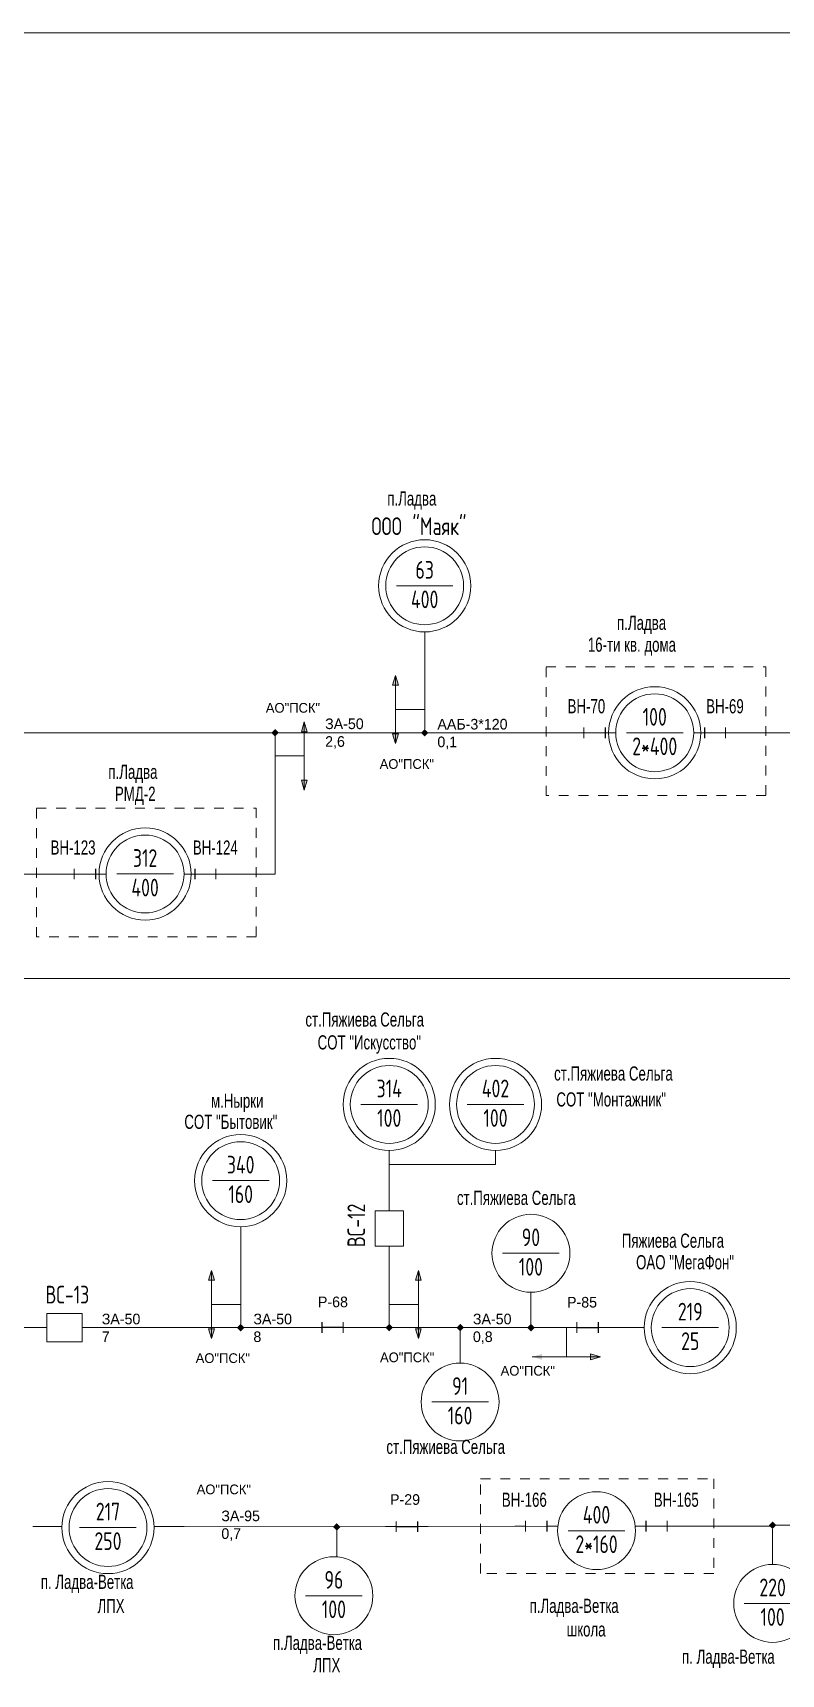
# Model space of a CAD drawing. Header units: millimetres. Extents: x 11 to 409, y 3 to 285.
# Drawn here: x 142.2 to 218, y 119.2 to 285.5 of the extents above; entities that cross this region are included whole.
import ezdxf
from ezdxf.enums import TextEntityAlignment as Align

# ---------------------------------------------------------------- set-up
doc = ezdxf.new("R2010")
doc.units = ezdxf.units.MM
doc.linetypes.add('JIS_02_1.0', pattern=[2, 1, -1])
for name, color, linetype, lineweight in [('10_КВ', 250, 'Continuous', 18), ('АТРИБУТЫ', 7, 'Continuous', 13), ('РАЗЪЕД_РУБИЛЬН', 150, 'Continuous', 13), ('ТЕКСТ', 7, 'Continuous', 13)]:
    doc.layers.add(name, color=color, linetype=linetype, lineweight=lineweight)
doc.layers.add('СХ_ОПЕРАТИВНАЯ', color=10, linetype='Continuous')
doc.layers.add('ШУНТ_РАЗЪЕД', color=161, linetype='Continuous')
doc.styles.add('ATTRIB', font='txt.shx', dxfattribs={"width": 0.7, "height": 5})
doc.styles.add('ТЕКСТ_МОДЕЛИ', font='txt.shx', dxfattribs={"width": 0.7, "height": 5})

# ---------------------------------------------------------------- blocks, each defined once
blk = doc.blocks.new('ВЫКЛ_НАГРУЗКИ')
at = {"color": 0, "linetype": 'ByBlock'}
for p, q in [((0, 0), (0, -3)), ((0, -9), (0, -12))]:
    blk.add_line(p, q, dxfattribs=at)
at = {"layer": 'РАЗЪЕД_РУБИЛЬН', "color": 0, "linetype": 'ByBlock'}
blk.add_line((-1.5, -3), (1.5, -3), dxfattribs=at)
at = {"layer": 'СХ_ОПЕРАТИВНАЯ', "color": 0, "linetype": 'ByBlock'}
blk.add_line((-1.5, -9), (1.5, -9), dxfattribs=at)
at = {"layer": 'РАЗЪЕД_РУБИЛЬН', "color": 7, "style": 'ATTRIB', "width": 0.7}
blk.add_attdef('ДИСП_НОМ', text='', height=5, dxfattribs=at).set_placement((-4.75, -6), align=Align.MIDDLE_RIGHT)
at = {"layer": 'РАЗЪЕД_РУБИЛЬН', "color": 7, "style": 'ATTRIB', "width": 0.7, "flags": 1}
blk.add_attdef('КОД', text='', height=5, dxfattribs=at).set_placement((-4.75, -12), align=Align.MIDDLE_RIGHT)
blk = doc.blocks.new('ТРАНСФ_ПОДСТ')
at = {"color": 7}
blk.add_line((-8, -11), (8, -11), dxfattribs=at)
at = {"color": 0}
blk.add_circle((0, -11), 11, dxfattribs=at)
at = {"layer": 'АТРИБУТЫ', "style": 'ATTRIB', "width": 0.7, "flags": 4}
for tag, p in [('OBOZN', (0, -9)), ('MOCHNOCT', (0, -17.33))]:
    blk.add_attdef(tag, text='', height=5, dxfattribs=at).set_placement(p, align=Align.CENTER)
at = {"layer": 'АТРИБУТЫ', "style": 'ТЕКСТ_МОДЕЛИ', "width": 0.7}
blk.add_attdef('MESTO_1', text='', height=5, dxfattribs=at).set_placement((14, -11), align=Align.BOTTOM_LEFT)
blk.add_attdef('MESTO_2', text='', height=5, dxfattribs=at).set_placement((14, -12), align=Align.TOP_LEFT)
blk = doc.blocks.new('ОТВЕТВЛЕНИЕ')
at = {"color": 0, "linetype": 'ByBlock'}
blk.add_solid([(0, 1.06), (1.06, 0), (-1.06, 0), (0, -1.06)], dxfattribs=at)
blk = doc.blocks.new('ВЫКЛЮЧАТЕЛЬ')
at = {"color": 0, "linetype": 'ByBlock'}
for p, q in [((0, 0), (0, -3)), ((0, -13), (0, -16))]:
    blk.add_line(p, q, dxfattribs=at)
blk.add_lwpolyline([(-4, -3), (4, -3), (4, -13), (-4, -13)], close=True, dxfattribs=at)
at = {"layer": 'АТРИБУТЫ', "style": 'ATTRIB', "width": 0.7}
blk.add_attdef('ДИСП_НОМ', text='', height=5, dxfattribs=at).set_placement((-6, -8), align=Align.MIDDLE_RIGHT)
at = {"layer": 'АТРИБУТЫ', "style": 'ATTRIB', "width": 0.7, "flags": 1}
blk.add_attdef('КОД', text='', height=5, dxfattribs=at).set_placement((-6, -14), align=Align.MIDDLE_RIGHT)
blk = doc.blocks.new('РАЗЪЕДИНИТЕЛЬ')
at = {"color": 0, "linetype": 'ByBlock'}
for p, q in [((0, 0), (0, -3)), ((0, -9), (0, -12))]:
    blk.add_line(p, q, dxfattribs=at)
at = {"layer": 'РАЗЪЕД_РУБИЛЬН', "color": 0, "linetype": 'ByBlock'}
blk.add_line((-1.5, -3), (1.5, -3), dxfattribs=at)
at = {"layer": 'СХ_ОПЕРАТИВНАЯ', "color": 0, "linetype": 'ByBlock'}
blk.add_line((-1.5, -9), (1.5, -9), dxfattribs=at)
at = {"layer": 'ШУНТ_РАЗЪЕД', "color": 0}
blk.add_line((0, -3), (0, -9), dxfattribs=at)
at = {"layer": 'РАЗЪЕД_РУБИЛЬН', "color": 7, "style": 'ATTRIB', "width": 0.7}
blk.add_attdef('ДИСП_НОМ', text='', height=5, dxfattribs=at).set_placement((-4.75, -6), align=Align.MIDDLE_RIGHT)
at = {"layer": 'РАЗЪЕД_РУБИЛЬН', "color": 7, "style": 'ATTRIB', "width": 0.7, "flags": 1}
blk.add_attdef('КОД', text='', height=5, dxfattribs=at).set_placement((-4.75, -12), align=Align.MIDDLE_RIGHT)

msp = doc.modelspace()

# ---------------------------------------------------------------- hatches: boundary and pattern name
at = {"layer": '10_КВ'}
h = msp.add_hatch(color=256, dxfattribs=at)
h.paths.add_polyline_path([(178.92, 220.35), (178.92, 219.36), (179.22, 219.36)])
h.paths.add_polyline_path([(178.92, 220.35), (178.62, 219.36), (178.92, 219.36)])
h.paths.add_polyline_path([(179.22, 214.44), (178.92, 214.44), (178.92, 213.45)])
h.paths.add_polyline_path([(178.92, 214.44), (178.62, 214.44), (178.92, 213.45)])
h = msp.add_hatch(color=256, dxfattribs=at)
h.paths.add_polyline_path([(169.66, 215.65), (169.66, 214.66), (169.37, 214.66)])
h.paths.add_polyline_path([(169.66, 215.65), (169.96, 214.66), (169.66, 214.66)])
h.paths.add_polyline_path([(169.37, 209.74), (169.66, 209.74), (169.66, 208.75)])
h.paths.add_polyline_path([(169.66, 209.74), (169.96, 209.74), (169.66, 208.75)])
h = msp.add_hatch(color=256, dxfattribs=at)
h.paths.add_polyline_path([(160.27, 160.08), (160.27, 159.09), (160.56, 159.09)])
h.paths.add_polyline_path([(160.27, 160.08), (159.97, 159.09), (160.27, 159.09)])
h.paths.add_polyline_path([(160.56, 154.17), (160.27, 154.17), (160.27, 153.18)])
h.paths.add_polyline_path([(160.27, 154.17), (159.97, 154.17), (160.27, 153.18)])
h = msp.add_hatch(color=256, dxfattribs=at)
h.paths.add_polyline_path([(181.24, 160.08), (181.24, 159.09), (180.94, 159.09)])
h.paths.add_polyline_path([(181.24, 160.08), (181.53, 159.09), (181.24, 159.09)])
h.paths.add_polyline_path([(180.94, 154.17), (181.24, 154.17), (181.24, 153.18)])
h.paths.add_polyline_path([(181.24, 154.17), (181.53, 154.17), (181.24, 153.18)])
h = msp.add_hatch(color=256, dxfattribs=at)
h.paths.add_polyline_path([(199.68, 151.32), (198.69, 151.32), (198.69, 151.62)])
h.paths.add_polyline_path([(199.68, 151.32), (198.69, 151.03), (198.69, 151.32)])
h.paths.add_polyline_path([(193.77, 151.62), (193.77, 151.32), (192.78, 151.32)])
h.paths.add_polyline_path([(192.78, 151.32), (193.77, 151.32), (193.77, 151.03)])

# ---------------------------------------------------------------- linework, layer by layer
for p, q in [((181.87, 214.93), (181.87, 224.78)), ((178.92, 220.35), (178.62, 219.36)), ((178.92, 213.45), (178.92, 220.35)), ((178.92, 220.35), (179.22, 219.36)), ((178.62, 219.36), (179.22, 219.36)), ((178.92, 216.9), (181.87, 216.9)), ((140.42, 214.55), (166.71, 214.55)), ((166.71, 200.24), (166.71, 214.55)), ((167.09, 214.55), (181.86, 214.55)), ((169.66, 215.65), (169.37, 214.66)), ((169.96, 214.66), (169.37, 214.66)), ((169.66, 208.75), (169.66, 215.65)), ((169.66, 215.65), (169.96, 214.66)), ((181.86, 214.55), (196.94, 214.55)), ((198.01, 214.55), (200.17, 214.55)), ((210.22, 214.55), (212.37, 214.55)), ((213.45, 214.55), (233.14, 214.55)), ((178.92, 213.45), (178.62, 214.44)), ((178.62, 214.44), (179.22, 214.44)), ((178.92, 213.45), (179.22, 214.44)), ((169.66, 212.2), (166.71, 212.2)), ((169.66, 208.75), (169.37, 209.74)), ((169.96, 209.74), (169.37, 209.74)), ((169.66, 208.75), (169.96, 209.74)), ((130.51, 200.24), (145.28, 200.24)), ((146.35, 200.24), (148.51, 200.24)), ((158.56, 200.24), (160.71, 200.24)), ((161.79, 200.24), (166.71, 200.24)), ((88.02, 189.66), (238.88, 189.66)), ((178.28, 170.79), (178.28, 172.22)), ((189.05, 170.79), (189.05, 172.22)), ((178.28, 167.2), (178.28, 170.79)), ((178.28, 170.79), (189.05, 170.79)), ((163.22, 154.66), (163.22, 164.51)), ((178.28, 154.28), (178.28, 161.46)), ((160.27, 160.08), (159.97, 159.09)), ((160.27, 153.18), (160.27, 160.08)), ((160.27, 160.08), (160.56, 159.09)), ((181.24, 160.08), (180.94, 159.09)), ((181.24, 153.18), (181.24, 160.08)), ((181.24, 160.08), (181.53, 159.09)), ((159.97, 159.09), (160.56, 159.09)), ((181.53, 159.09), (180.94, 159.09)), ((160.27, 156.63), (163.22, 156.63)), ((181.24, 156.63), (178.28, 156.63)), ((192.64, 154.28), (192.64, 157.87)), ((131.72, 154.28), (142.49, 154.28)), ((148.23, 154.28), (163, 154.28)), ((160.27, 153.18), (159.97, 154.17)), ((159.97, 154.17), (160.56, 154.17)), ((160.27, 153.18), (160.56, 154.17)), ((163.21, 154.28), (170.39, 154.28)), ((174.69, 154.28), (178.28, 154.28)), ((178.28, 154.28), (185.46, 154.28)), ((181.24, 153.18), (180.94, 154.17)), ((181.53, 154.17), (180.94, 154.17)), ((181.24, 153.18), (181.53, 154.17)), ((185.46, 154.28), (192.64, 154.28)), ((185.46, 150.69), (185.46, 154.28)), ((192.64, 154.28), (196.23, 154.28)), ((196.23, 151.32), (196.23, 154.28)), ((200.54, 154.28), (204.12, 154.28)), ((199.68, 151.32), (198.69, 151.62)), ((198.69, 151.03), (198.69, 151.62)), ((192.78, 151.32), (199.68, 151.32)), ((199.68, 151.32), (198.69, 151.03)), ((142.16, 134.11), (145.11, 134.11)), ((157.49, 134.13), (154.44, 134.12)), ((157.48, 134.14), (172.58, 134.09)), ((172.95, 134.09), (172.95, 134.09)), ((172.95, 131.05), (172.95, 133.96)), ((206.45, 134.15), (204.3, 134.15)), ((207.53, 134.15), (217.09, 134.15)), ((217.13, 134.25), (224.79, 134.25)), ((217.14, 130.28), (217.14, 133.87))]:
    msp.add_line(p, q, dxfattribs=at)
at = {"layer": '10_КВ', "color": 7, "ltscale": 100}
msp.add_line((194.28, 134.15), (172.95, 134.09), dxfattribs=at)
at = {"layer": '10_КВ', "linetype": 'Continuous'}
msp.add_lwpolyline([(11.38, 2.61), (409.03, 2.61), (409.03, 285.47), (11.38, 285.47)], close=True, dxfattribs=at)
at = {"layer": '10_КВ', "linetype": 'JIS_02_1.0'}
for points in [[(194.18, 221.23), (216.46, 221.23), (216.46, 208.18), (194.18, 208.18)], [(142.52, 206.92), (164.8, 206.92), (164.8, 193.87), (142.52, 193.87)], [(187.54, 129.38), (187.54, 138.95), (211.17, 138.95), (211.17, 129.38)]]:
    msp.add_lwpolyline(points, close=True, dxfattribs=at)
at = {"layer": '10_КВ'}
for centre in [(181.87, 229.44), (205.19, 214.55), (153.53, 200.24), (178.28, 176.89), (189.05, 176.89), (163.22, 169.17), (208.79, 154.28), (149.77, 134.02)]:
    msp.add_circle(centre, 4.67, dxfattribs=at)

# ---------------------------------------------------------------- block references
ref = msp.add_blockref('ТРАНСФ_ПОДСТ', (181.87, 233.39), dxfattribs=dict(at, xscale=0.3589207311385845, yscale=0.3589207311385845, zscale=0.3589207311385845))
ref.add_attrib('MESTO_1', 'п.Ладва', dxfattribs={"layer": 'АТРИБУТЫ', "height": 1.436, "width": 0.7}).set_placement((178.08, 237.14), align=Align.BOTTOM_LEFT)
ref.add_attrib('MESTO_2', 'ООО "Маяк"', dxfattribs={"layer": 'АТРИБУТЫ', "height": 1.795, "style": 'ТЕКСТ_МОДЕЛИ', "width": 0.7}).set_placement((176.48, 236.38), align=Align.TOP_LEFT)
ref.add_attrib('OBOZN', '63', dxfattribs={"layer": 'АТРИБУТЫ', "height": 1.795, "style": 'ATTRIB', "width": 0.7, "flags": 4}).set_placement((181.87, 230.16), align=Align.CENTER)
ref.add_attrib('MOCHNOCT', '400', dxfattribs={"layer": 'АТРИБУТЫ', "height": 1.795, "style": 'ATTRIB', "width": 0.7, "flags": 4}).set_placement((181.87, 227.17), align=Align.CENTER)
ref = msp.add_blockref('ТРАНСФ_ПОДСТ', (205.19, 218.5), dxfattribs=dict(at, xscale=0.3589207311385845, yscale=0.3589207311385845, zscale=0.3589207311385845))
ref.add_attrib('MESTO_1', 'п.Ладва', dxfattribs={"layer": 'АТРИБУТЫ', "height": 1.436, "width": 0.7}).set_placement((201.37, 224.55), align=Align.BOTTOM_LEFT)
ref.add_attrib('MESTO_2', '16-ти кв. дома', dxfattribs={"layer": 'АТРИБУТЫ', "height": 1.4357, "width": 0.7}).set_placement((198.41, 224.2), align=Align.TOP_LEFT)
ref.add_attrib('OBOZN', '100', dxfattribs={"layer": 'АТРИБУТЫ', "height": 1.795, "style": 'ATTRIB', "width": 0.7, "flags": 4}).set_placement((205.19, 215.27), align=Align.CENTER)
ref.add_attrib('MOCHNOCT', '2*400', dxfattribs={"layer": 'АТРИБУТЫ', "height": 1.795, "style": 'ATTRIB', "width": 0.7, "flags": 4}).set_placement((205.19, 212.28), align=Align.CENTER)
ref = msp.add_blockref('ВЫКЛ_НАГРУЗКИ', (196.94, 214.55), dxfattribs=dict(at, xscale=-0.3589207311385635, yscale=0.3589207311385635, zscale=0.358920731138564, rotation=90))
ref.add_attrib('ДИСП_НОМ', 'ВН-70', dxfattribs={"layer": 'РАЗЪЕД_РУБИЛЬН', "color": 7, "height": 1.436, "width": 0.7}).set_placement((200.17, 217.24), align=Align.MIDDLE_RIGHT)
ref = msp.add_blockref('ВЫКЛ_НАГРУЗКИ', (213.45, 214.55), dxfattribs=dict(at, xscale=0.3589207311385635, yscale=0.3589207311385635, zscale=0.3589207311385635, rotation=270))
ref.add_attrib('ДИСП_НОМ', 'ВН-69', dxfattribs={"layer": 'РАЗЪЕД_РУБИЛЬН', "color": 7, "height": 1.436, "width": 0.7}).set_placement((212.31, 217.24), align=Align.MIDDLE)
at = {"layer": '10_КВ', "xscale": 0.3589207311385845, "yscale": 0.3589207311385845, "zscale": 0.3589207311385845}
for p in [(166.71, 214.55), (181.87, 214.55), (163.22, 154.28), (178.28, 154.28), (185.47, 154.28), (192.65, 154.28), (172.96, 134.09), (217.14, 134.25)]:
    msp.add_blockref('ОТВЕТВЛЕНИЕ', p, dxfattribs=at)
at = {"layer": '10_КВ'}
ref = msp.add_blockref('ТРАНСФ_ПОДСТ', (153.53, 204.19), dxfattribs=dict(at, xscale=0.3589207311385845, yscale=0.3589207311385845, zscale=0.3589207311385845))
ref.add_attrib('MESTO_1', 'п.Ладва', dxfattribs={"layer": 'АТРИБУТЫ', "height": 1.436, "width": 0.7}).set_placement((149.81, 209.45), align=Align.BOTTOM_LEFT)
ref.add_attrib('MESTO_2', 'РМД-2', dxfattribs={"layer": 'АТРИБУТЫ', "height": 1.436, "width": 0.7}).set_placement((150.47, 209.09), align=Align.TOP_LEFT)
ref.add_attrib('OBOZN', '312', dxfattribs={"layer": 'АТРИБУТЫ', "height": 1.795, "style": 'ATTRIB', "width": 0.7, "flags": 4}).set_placement((153.53, 200.96), align=Align.CENTER)
ref.add_attrib('MOCHNOCT', '400', dxfattribs={"layer": 'АТРИБУТЫ', "height": 1.795, "style": 'ATTRIB', "width": 0.7, "flags": 4}).set_placement((153.53, 197.97), align=Align.CENTER)
ref = msp.add_blockref('ВЫКЛ_НАГРУЗКИ', (145.28, 200.24), dxfattribs=dict(at, xscale=-0.3589207311385635, yscale=0.3589207311385635, zscale=0.358920731138564, rotation=90))
ref.add_attrib('ДИСП_НОМ', 'ВН-123', dxfattribs={"layer": 'РАЗЪЕД_РУБИЛЬН', "color": 7, "height": 1.436, "width": 0.7}).set_placement((148.51, 202.93), align=Align.MIDDLE_RIGHT)
ref = msp.add_blockref('ВЫКЛ_НАГРУЗКИ', (161.79, 200.24), dxfattribs=dict(at, xscale=0.3589207311385635, yscale=0.3589207311385635, zscale=0.3589207311385635, rotation=270))
ref.add_attrib('ДИСП_НОМ', 'ВН-124', dxfattribs={"layer": 'РАЗЪЕД_РУБИЛЬН', "color": 7, "height": 1.436, "width": 0.7}).set_placement((160.65, 202.93), align=Align.MIDDLE)
ref = msp.add_blockref('ТРАНСФ_ПОДСТ', (178.28, 180.84), dxfattribs=dict(at, xscale=0.3589207311385845, yscale=0.3589207311385845, zscale=0.3589207311385845))
ref.add_attrib('MESTO_1', 'ст.Пяжиева Сельга', dxfattribs={"layer": 'АТРИБУТЫ', "height": 1.4357, "width": 0.7}).set_placement((169.78, 184.35), align=Align.BOTTOM_LEFT)
ref.add_attrib('MESTO_2', 'СОТ "Искусство"', dxfattribs={"layer": 'АТРИБУТЫ', "height": 1.4357, "width": 0.7}).set_placement((171.02, 183.9), align=Align.TOP_LEFT)
ref.add_attrib('OBOZN', '314', dxfattribs={"layer": 'АТРИБУТЫ', "height": 1.795, "style": 'ATTRIB', "width": 0.7, "flags": 4}).set_placement((178.28, 177.61), align=Align.CENTER)
ref.add_attrib('MOCHNOCT', '100', dxfattribs={"layer": 'АТРИБУТЫ', "height": 1.795, "style": 'ATTRIB', "width": 0.7, "flags": 4}).set_placement((178.28, 174.62), align=Align.CENTER)
ref = msp.add_blockref('ТРАНСФ_ПОДСТ', (189.05, 180.84), dxfattribs=dict(at, xscale=0.3589207311385845, yscale=0.3589207311385845, zscale=0.3589207311385845))
ref.add_attrib('MESTO_1', 'ст.Пяжиева Сельга', dxfattribs={"layer": 'АТРИБУТЫ', "height": 1.4357, "width": 0.7}).set_placement((194.99, 178.88), align=Align.BOTTOM_LEFT)
ref.add_attrib('MESTO_2', 'СОТ "Монтажник"', dxfattribs={"layer": 'АТРИБУТЫ', "height": 1.4357, "width": 0.7}).set_placement((195.22, 178.12), align=Align.TOP_LEFT)
ref.add_attrib('OBOZN', '402', dxfattribs={"layer": 'АТРИБУТЫ', "height": 1.795, "style": 'ATTRIB', "width": 0.7, "flags": 4}).set_placement((189.05, 177.61), align=Align.CENTER)
ref.add_attrib('MOCHNOCT', '100', dxfattribs={"layer": 'АТРИБУТЫ', "height": 1.795, "style": 'ATTRIB', "width": 0.7, "flags": 4}).set_placement((189.05, 174.62), align=Align.CENTER)
ref = msp.add_blockref('ТРАНСФ_ПОДСТ', (163.22, 173.12), dxfattribs=dict(at, xscale=0.3589207311385845, yscale=0.3589207311385845, zscale=0.3589207311385845))
ref.add_attrib('MESTO_1', 'м.Нырки', dxfattribs={"layer": 'АТРИБУТЫ', "height": 1.436, "width": 0.7}).set_placement((160.21, 176.12), align=Align.BOTTOM_LEFT)
ref.add_attrib('MESTO_2', 'СОТ "Бытовик"', dxfattribs={"layer": 'АТРИБУТЫ', "height": 1.4357, "width": 0.7}).set_placement((157.51, 175.85), align=Align.TOP_LEFT)
ref.add_attrib('OBOZN', '340', dxfattribs={"layer": 'АТРИБУТЫ', "height": 1.795, "style": 'ATTRIB', "width": 0.7, "flags": 4}).set_placement((163.22, 169.89), align=Align.CENTER)
ref.add_attrib('MOCHNOCT', '160', dxfattribs={"layer": 'АТРИБУТЫ', "height": 1.795, "style": 'ATTRIB', "width": 0.7, "flags": 4}).set_placement((163.22, 166.9), align=Align.CENTER)
ref = msp.add_blockref('ТРАНСФ_ПОДСТ', (192.64, 165.76), dxfattribs=dict(at, xscale=0.3589207311385845, yscale=0.3589207311385845, zscale=0.3589207311385845))
ref.add_attrib('MESTO_1', 'ст.Пяжиева Сельга', dxfattribs={"layer": 'АТРИБУТЫ', "height": 1.4357, "width": 0.7}).set_placement((185.14, 166.28), align=Align.BOTTOM_LEFT)
ref.add_attrib('OBOZN', '90', dxfattribs={"layer": 'АТРИБУТЫ', "height": 1.795, "style": 'ATTRIB', "width": 0.7, "flags": 4}).set_placement((192.64, 162.53), align=Align.CENTER)
ref.add_attrib('MOCHNOCT', '100', dxfattribs={"layer": 'АТРИБУТЫ', "height": 1.795, "style": 'ATTRIB', "width": 0.7, "flags": 4}).set_placement((192.64, 159.54), align=Align.CENTER)
ref = msp.add_blockref('ВЫКЛЮЧАТЕЛЬ', (178.28, 167.2), dxfattribs=dict(at, xscale=-0.3589207311385845, yscale=0.3589207311385635, zscale=0.358920731138564))
ref.add_attrib('ДИСП_НОМ', 'ВС-12', dxfattribs={"layer": 'АТРИБУТЫ', "height": 1.795, "rotation": 90, "style": 'ATTRIB', "width": 0.7}).set_placement((174.94, 166.84), align=Align.MIDDLE_RIGHT)
ref = msp.add_blockref('ТРАНСФ_ПОДСТ', (208.79, 158.23), dxfattribs=dict(at, xscale=0.3589207311385845, yscale=0.3589207311385845, zscale=0.3589207311385845))
ref.add_attrib('MESTO_1', 'Пяжиева Сельга', dxfattribs={"layer": 'АТРИБУТЫ', "height": 1.4357, "width": 0.7}).set_placement((201.85, 161.94), align=Align.BOTTOM_LEFT)
ref.add_attrib('MESTO_2', 'ОАО "МегаФон"', dxfattribs={"layer": 'АТРИБУТЫ', "height": 1.4357, "width": 0.7}).set_placement((203.3, 161.62), align=Align.TOP_LEFT)
ref.add_attrib('OBOZN', '219', dxfattribs={"layer": 'АТРИБУТЫ', "height": 1.795, "style": 'ATTRIB', "width": 0.7, "flags": 4}).set_placement((208.79, 155), align=Align.CENTER)
ref.add_attrib('MOCHNOCT', '25', dxfattribs={"layer": 'АТРИБУТЫ', "height": 1.795, "style": 'ATTRIB', "width": 0.7, "flags": 4}).set_placement((208.79, 152.01), align=Align.CENTER)
ref = msp.add_blockref('ВЫКЛЮЧАТЕЛЬ', (148.23, 154.28), dxfattribs=dict(at, xscale=-0.3589207311385635, yscale=0.3589207311385635, zscale=0.358920731138564, rotation=270))
ref.add_attrib('ДИСП_НОМ', 'ВС-13', dxfattribs={"layer": 'АТРИБУТЫ', "height": 1.795, "style": 'ATTRIB', "width": 0.7}).set_placement((147.87, 157.62), align=Align.MIDDLE_RIGHT)
at = {"layer": '10_КВ', "yscale": 0.3589207311385635}
for p, xscale, zscale, rotation in [((174.69, 154.28), 0.3589207311385635, 0.3589207311385635, 270), ((196.23, 154.28), -0.3589207311385635, 0.358920731138564, 90), ((177.91, 134.11), -0.3589207311385635, 0.358920731138564, 90)]:
    msp.add_blockref('РАЗЪЕДИНИТЕЛЬ', p, dxfattribs=dict(at, xscale=xscale, zscale=zscale, rotation=rotation))
at = {"layer": '10_КВ'}
ref = msp.add_blockref('ТРАНСФ_ПОДСТ', (185.46, 150.69), dxfattribs=dict(at, xscale=0.3589207311385845, yscale=0.3589207311385845, zscale=0.3589207311385845))
ref.add_attrib('MESTO_1', 'ст.Пяжиева Сельга', dxfattribs={"layer": 'АТРИБУТЫ', "height": 1.4357, "width": 0.7}).set_placement((177.99, 141.05), align=Align.BOTTOM_LEFT)
ref.add_attrib('OBOZN', '91', dxfattribs={"layer": 'АТРИБУТЫ', "height": 1.795, "style": 'ATTRIB', "width": 0.7, "flags": 4}).set_placement((185.46, 147.46), align=Align.CENTER)
ref.add_attrib('MOCHNOCT', '160', dxfattribs={"layer": 'АТРИБУТЫ', "height": 1.795, "style": 'ATTRIB', "width": 0.7, "flags": 4}).set_placement((185.46, 144.47), align=Align.CENTER)
ref = msp.add_blockref('ТРАНСФ_ПОДСТ', (149.77, 137.97), dxfattribs=dict(at, xscale=0.3589207311385845, yscale=0.3589207311385845, zscale=0.3589207311385845))
ref.add_attrib('MESTO_1', 'п. Ладва-Ветка', dxfattribs={"layer": 'АТРИБУТЫ', "height": 1.4357, "width": 0.7}).set_placement((142.96, 127.37), align=Align.BOTTOM_LEFT)
ref.add_attrib('MESTO_2', 'ЛПХ', dxfattribs={"layer": 'АТРИБУТЫ', "height": 1.436, "width": 0.7}).set_placement((148.71, 126.79), align=Align.TOP_LEFT)
ref.add_attrib('OBOZN', '217', dxfattribs={"layer": 'АТРИБУТЫ', "height": 1.795, "style": 'ATTRIB', "width": 0.7, "flags": 4}).set_placement((149.77, 134.74), align=Align.CENTER)
ref.add_attrib('MOCHNOCT', '250', dxfattribs={"layer": 'АТРИБУТЫ', "height": 1.795, "style": 'ATTRIB', "width": 0.7, "flags": 4}).set_placement((149.77, 131.75), align=Align.CENTER)
ref = msp.add_blockref('ВЫКЛ_НАГРУЗКИ', (191.02, 134.15), dxfattribs=dict(at, xscale=-0.3589207311385845, yscale=0.3589207311385635, zscale=0.358920731138564, rotation=90))
ref.add_attrib('ДИСП_НОМ', 'ВН-166', dxfattribs={"layer": 'РАЗЪЕД_РУБИЛЬН', "color": 7, "height": 1.436, "width": 0.7}).set_placement((194.25, 136.84), align=Align.MIDDLE_RIGHT)
ref = msp.add_blockref('ТРАНСФ_ПОДСТ', (199.29, 137.65), dxfattribs=dict(at, xscale=0.3589207311385845, yscale=0.3589207311385845, zscale=0.3589207311385845))
ref.add_attrib('MESTO_1', 'п.Ладва-Ветка', dxfattribs={"layer": 'АТРИБУТЫ', "height": 1.4357, "width": 0.7}).set_placement((192.51, 124.94), align=Align.BOTTOM_LEFT)
ref.add_attrib('MESTO_2', 'школа', dxfattribs={"layer": 'АТРИБУТЫ', "height": 1.436, "width": 0.7}).set_placement((196.26, 124.42), align=Align.TOP_LEFT)
ref.add_attrib('OBOZN', '400', dxfattribs={"layer": 'АТРИБУТЫ', "height": 1.795, "style": 'ATTRIB', "width": 0.7, "flags": 4}).set_placement((199.29, 134.42), align=Align.CENTER)
ref.add_attrib('MOCHNOCT', '2*160', dxfattribs={"layer": 'АТРИБУТЫ', "height": 1.795, "style": 'ATTRIB', "width": 0.7, "flags": 4}).set_placement((199.29, 131.43), align=Align.CENTER)
ref = msp.add_blockref('ВЫКЛ_НАГРУЗКИ', (207.53, 134.15), dxfattribs=dict(at, xscale=0.3589207311385845, yscale=0.3589207311385845, zscale=0.3589207311385845, rotation=270))
ref.add_attrib('ДИСП_НОМ', 'ВН-165', dxfattribs={"layer": 'РАЗЪЕД_РУБИЛЬН', "color": 7, "height": 1.436, "width": 0.7}).set_placement((209.65, 136.84), align=Align.MIDDLE_RIGHT)
ref = msp.add_blockref('ТРАНСФ_ПОДСТ', (172.67, 131.06), dxfattribs=dict(at, xscale=0.3589207311385845, yscale=0.3589207311385845, zscale=0.3589207311385845))
ref.add_attrib('MESTO_1', 'п.Ладва-Ветка', dxfattribs={"layer": 'АТРИБУТЫ', "height": 1.4357, "width": 0.7}).set_placement((166.5, 121.19), align=Align.BOTTOM_LEFT)
ref.add_attrib('MESTO_2', 'ЛПХ', dxfattribs={"layer": 'АТРИБУТЫ', "height": 1.436, "width": 0.7}).set_placement((170.58, 120.79), align=Align.TOP_LEFT)
ref.add_attrib('OBOZN', '96', dxfattribs={"layer": 'АТРИБУТЫ', "height": 1.795, "style": 'ATTRIB', "width": 0.7, "flags": 4}).set_placement((172.67, 127.83), align=Align.CENTER)
ref.add_attrib('MOCHNOCT', '100', dxfattribs={"layer": 'АТРИБУТЫ', "height": 1.795, "style": 'ATTRIB', "width": 0.7, "flags": 4}).set_placement((172.67, 124.84), align=Align.CENTER)
ref = msp.add_blockref('ТРАНСФ_ПОДСТ', (217.14, 130.28), dxfattribs=dict(at, xscale=0.3589207311385845, yscale=0.3589207311385845, zscale=0.3589207311385845))
ref.add_attrib('MESTO_1', 'п. Ладва-Ветка', dxfattribs={"layer": 'АТРИБУТЫ', "height": 1.4357, "width": 0.7}).set_placement((207.96, 119.79), align=Align.BOTTOM_LEFT)
ref.add_attrib('OBOZN', '220', dxfattribs={"layer": 'АТРИБУТЫ', "height": 1.795, "style": 'ATTRIB', "width": 0.7, "flags": 4}).set_placement((217.14, 127.05), align=Align.CENTER)
ref.add_attrib('MOCHNOCT', '100', dxfattribs={"layer": 'АТРИБУТЫ', "height": 1.795, "style": 'ATTRIB', "width": 0.7, "flags": 4}).set_placement((217.14, 124.06), align=Align.CENTER)

# ---------------------------------------------------------------- texts
at = {"layer": 'ТЕКСТ'}
for s, insert, char_height, width, attachment_point in [('АО"ПСК"', (171.27, 217.57), 0.985, 25.9083, 3), ('ЗА-50\\P2,6', (171.78, 216), 1.077, 6.9877, 1), ('ААБ-3*120\\P0,1', (183.16, 215.96), 1.077, 6.6888, 1), ('АО"ПСК"', (177.31, 211.88), 0.985, 25.9083, 1), ('Р-68', (171.05, 157.42), 1.077, 7.4493, 1), ('Р-85', (196.3, 157.39), 1.077, 7.4493, 1), ('ЗА-50\\P7', (149.14, 155.69), 1.077, 6.6888, 1), ('ЗА-50\\P8', (164.51, 155.69), 1.077, 6.6888, 1), ('ЗА-50\\P0,8', (186.76, 155.69), 1.077, 6.6888, 1), ('АО"ПСК"', (158.66, 151.68), 0.985, 25.9083, 1), ('АО"ПСК"', (182.85, 151.76), 0.985, 25.9083, 3), ('АО"ПСК"', (189.57, 149.4), 0.985, 28.8923, 7), ('АО"ПСК"', (158.76, 138.38), 0.985, 25.604, 1), ('Р-29', (178.36, 137.4), 1.077, 7.4493, 1), ('ЗА-95\\P0,7', (161.26, 135.74), 1.077, 6.6888, 1)]:
    msp.add_mtext(s, dxfattribs=dict(at, insert=insert, char_height=char_height, width=width, attachment_point=attachment_point))

doc.saveas('drawing.dxf')
